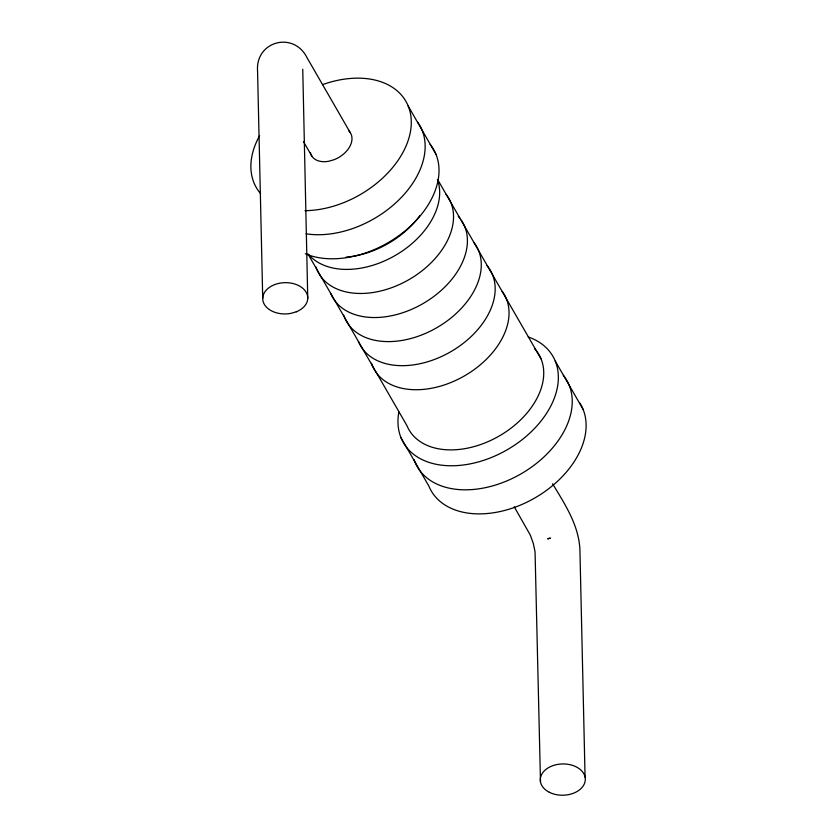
<?xml version="1.0" encoding="UTF-8"?>
<svg xmlns="http://www.w3.org/2000/svg" width="837" height="837" viewBox="0 0 837 837"><rect width="100%" height="100%" fill="white"/><g stroke="black" fill="none" stroke-linecap="round" stroke-linejoin="round"><path stroke-width="1.26" d="M302.753 69.241L307.754 298.202M408.174 106.017L435.92 154.144M555.266 361.092L583.023 409.23M437.605 179.505L541.047 358.885M350.232 132.602L307.001 57.638C293.609 30.802 255.118 41.212 257.566 71.271L262.724 298.401M552.587 483.765C564.881 504.167 579.005 525.448 579.926 550.118L585.073 777.092M303.486 141.61L311.919 156.237M514.263 506.856L530.355 535.188L533.274 543.328L535.052 551.74L540.503 782.072M307.932 253.935L406.97 425.667A75.068 50.482 -30 0 0 501.07 434.916A75.068 50.482 -30 0 0 534.623 348.757M401.08 437.897L428.826 486.025A86.326 58.046 -30 0 0 533.043 498.978A86.326 58.046 -30 0 0 579.476 402.513M473.742 242.311A75.068 50.482 -30 0 1 435.543 328.418A75.068 50.482 -30 0 1 343.683 315.12M486.852 265.434A75.068 50.482 -30 0 1 451.739 351.153A75.068 50.482 -30 0 1 358.403 341.444M461.302 220.194A75.068 50.482 -30 0 1 421.649 304.365A75.068 50.482 -30 0 1 330.646 293.316M458.289 216.406A75.068 50.482 -30 0 1 459.869 218.248M445.985 194.184A75.068 50.482 -30 0 1 407.786 280.29A75.068 50.482 -30 0 1 315.936 266.993M437.406 179.526A75.068 50.482 -30 0 1 395.462 255.337A75.068 50.482 -30 0 1 308.518 254.417M419.829 215.643A75.068 50.482 -30 0 1 346.12 257.116M430.113 144.341A86.326 58.046 -30 0 1 407.881 228.501A86.326 58.046 -30 0 1 305.296 253.768M417.778 122.307A86.326 58.046 -30 0 1 399.531 199.269A86.326 58.046 -30 0 1 306.07 233.805M322.695 84.579A86.326 58.046 -30 0 1 410.768 129.599A86.326 58.046 -30 0 1 304.982 210.662M260.6 193.598A86.326 58.046 -30 0 1 259.616 135.667M563.343 375.353A86.326 58.046 -30 0 1 520.007 474.443A86.326 58.046 -30 0 1 414.064 459.586M502.231 291.402A75.068 50.482 -30 0 1 462.516 376.985A75.068 50.482 -30 0 1 371.44 363.248M528.262 336.945A86.326 58.046 -30 0 1 507.379 449.668A86.326 58.046 -30 0 1 398.883 411.877M348.966 131.053A22.515 15.139 -30 0 1 334.245 159.658L328.784 161.248A22.515 15.139 -30 0 1 310.391 152.564M548.706 538.494L547.691 538.892L550.401 538.107L548.706 538.494M296.298 311.803L290.837 313.394A22.515 15.641 -1.3 0 1 263.111 295.681A22.515 15.641 -1.3 0 1 298.349 285.427A22.515 15.641 -1.3 0 1 296.298 311.803M549.292 792.262A22.515 15.641 -1.3 0 0 585.147 781.183A22.515 15.641 -1.3 0 0 553.927 765.311A22.515 15.641 -1.3 0 0 549.292 792.262"/></g></svg>
